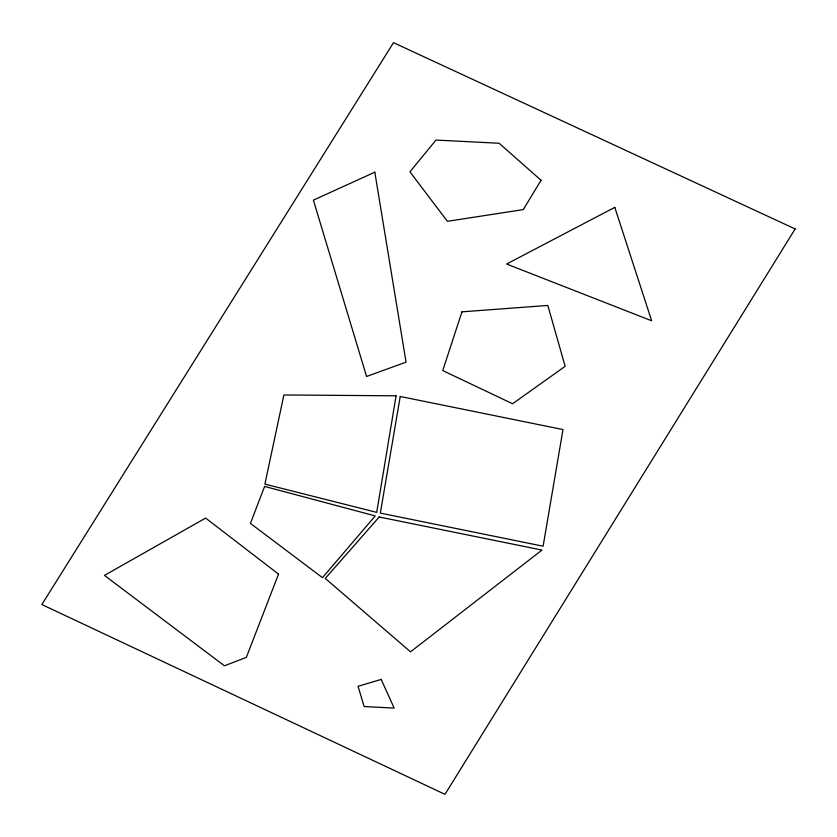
<?xml version="1.0" encoding="UTF-8"?>
<svg xmlns="http://www.w3.org/2000/svg" width="837" height="837" viewBox="0 0 837 837"><rect width="100%" height="100%" fill="white"/><g stroke="black" fill="none" stroke-linecap="round" stroke-linejoin="round"><path stroke-width="1.26" d="M396.079 395.807L376.713 512.37L264.91 484.121L283.889 394.959L396.079 395.807M400.232 396.476L380.333 513.102L543.108 546.195L562.998 429.559L400.232 396.476M461.972 311.835L442.731 370.571L512.6 403.758L565.153 366.303L547.796 305.442L461.972 311.835M264.607 486.423L250.42 523.407L322.486 577.676L375.238 515.916L264.607 486.423M278.533 574.119L246.34 657.38L224.442 665.802L104.447 575.396L205.63 518.072L278.533 574.119M541.058 180.279L523.261 209.606L447.397 221.313L409.931 171.826L435.993 140.061L499.145 143.263L541.058 180.279M795.15 228.951L444.981 794.334L41.85 604.534L393.516 42.666L795.15 228.951M379.213 516.984L325.269 578.419L410.528 651.835L541.978 550.066L379.213 516.984M614.797 207.356L506.615 264.032L651.646 320.78L614.797 207.356M374.819 172.181L313.383 200.137L366.575 376.483L406.05 362.139L374.819 172.181M381.191 679.424L358.048 686.298L364.126 706.554L394.154 708.092L381.191 679.424"/></g></svg>
